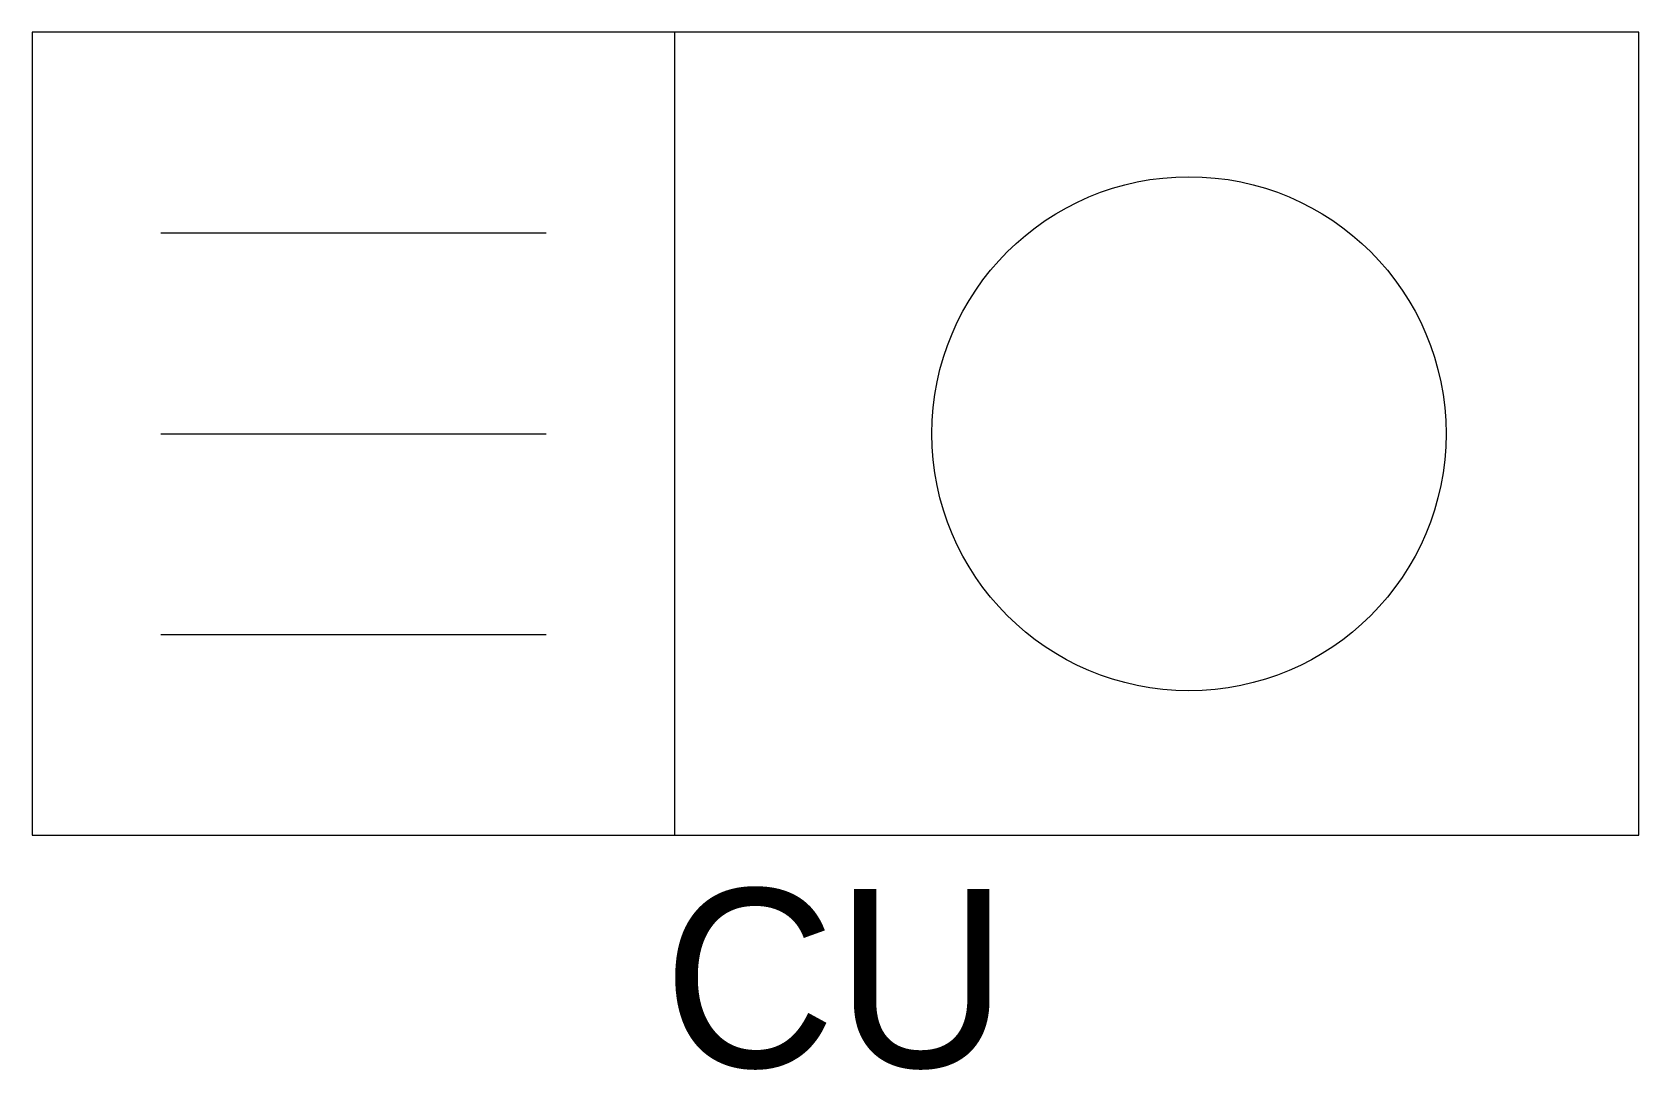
# Model space of a CAD drawing. Header units: millimetres. Extents: x -450 to 450, y -356 to 225.
import ezdxf
from ezdxf.enums import TextEntityAlignment as Align

# ---------------------------------------------------------------- set-up
doc = ezdxf.new("R2010")
doc.units = ezdxf.units.MM
doc.layers.add('M-HVAC', color=7, linetype='Continuous', lineweight=20, true_color=0x507a7a)

# ---------------------------------------------------------------- blocks, each defined once
blk = doc.blocks.new('206_PLUMBING_HVAC_SYMBOLS_CONDENSING_UNIT')
at = {"layer": 'M-HVAC'}
blk.add_lwpolyline([(-450, -225), (450, -225), (450, 225), (-450, 225)], close=True, dxfattribs=at)
for points in [[(-90, -225), (-90, 225)], [(-378, 112.5), (-162, 112.5)], [(-378, 0), (-162, 0)], [(-378, -112.5), (-162, -112.5)]]:
    blk.add_lwpolyline(points, dxfattribs=at)
blk.add_circle((198, 0), 144, dxfattribs=at)
blk.add_text('CU', height=100, dxfattribs=at).set_placement((0, -385), align=Align.BOTTOM_CENTER)

msp = doc.modelspace()

# ---------------------------------------------------------------- block references
msp.add_blockref('206_PLUMBING_HVAC_SYMBOLS_CONDENSING_UNIT', (0, 0))

doc.saveas('drawing.dxf')
